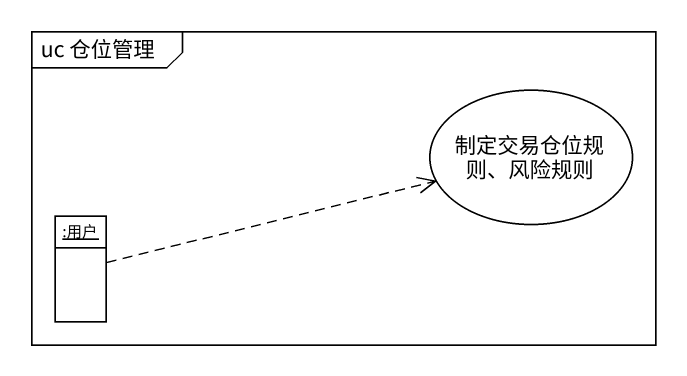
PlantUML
@startuml
mainframe uc 仓位管理
allowmixing
hide circle
hide empty members
usecase "制定交易仓位规则、风险规则" as 制定交易仓位规则_风险规则
object ":用户" as 用户
用户 .right.> 制定交易仓位规则_风险规则
@enduml
